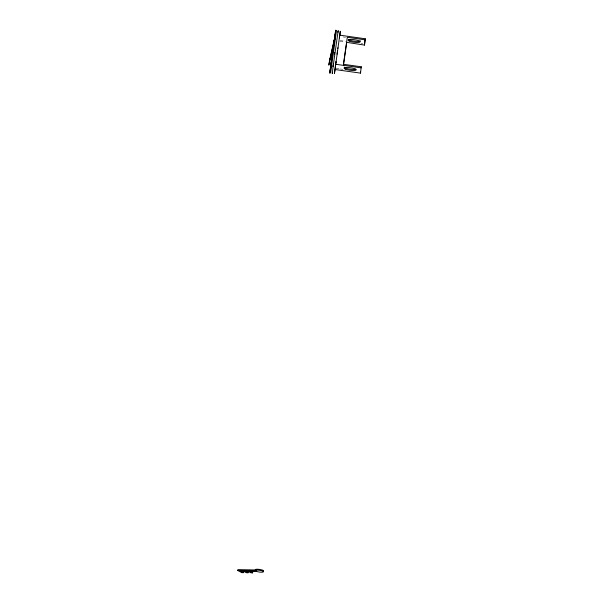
<?xml version="1.0" encoding="UTF-8"?>
<svg xmlns="http://www.w3.org/2000/svg" width="603" height="603" viewBox="0 0 603 603"><rect width="100%" height="100%" fill="white"/><g stroke="black" fill="none" stroke-linecap="round" stroke-linejoin="round"><path stroke-width="0.45" stroke-dasharray="3.02 2.26" d="M342.994 36.926L345.557 37.288M340.047 40.559L345.511 41.336M360.993 43.522L362.81 43.778M339.866 41.381L344.999 42.104M336.029 68.358L339.451 68.84M340.303 68.961L342.866 69.322"/><path stroke-width="0.9" d="M336.527 30.316L330.632 72.993M338.162 30.972L338.027 31.861M338.223 30.557L338.079 31.492M328.869 64.981L331.258 53.999M329.057 63.345L334.416 39.73M330.859 64.913L331.341 60.82M330.761 66.398L330.06 72.368L330.127 71.976M331.07 64.943L331.349 62.546M334.175 41.645L334.59 37.981M334.665 39.278L334.853 37.688L334.529 39.542M335.268 35.321L335.57 32.758M334.959 69.797L335.615 64.25L361.107 67.853L361.257 66.797L343.454 64.28L347.29 37.303L365.101 39.821L364.483 45.089L346.702 42.346L343.499 64.898M339.791 35.532L340.288 31.235L334.461 73.453L335.049 69.368M334.997 69.518L360.496 73.121L361.257 66.797M339.753 35.162L365.252 38.765L364.483 45.089M334.974 37.883L334.763 39.391M333.075 66.707L333.188 65.893M333.158 66.142L332.276 73.574L332.419 72.594M337.966 47.72L337.861 48.466M335.969 61.785L335.803 62.961M339.534 36.715L339.368 37.891M334.755 37.944L335.675 30.15L329.735 73.167L330.753 66.051M333.142 66.202L333.233 65.554M337.047 54.18L337.537 50.742M333.203 65.78L333.293 65.154M335.592 64.393L335.931 61.913M330.972 64.687L331.326 62.199M333.271 65.282L333.421 64.182M241.268 570.536L243.635 571.78L243.506 572.662L241.818 572.631L237.748 570.491L237.876 569.609L255.438 569.971A4.183 0.867 8.1 0 1 259.531 569.413A4.183 0.867 8.1 0 1 263.421 571.071M241.818 572.631L241.946 571.742M243.506 572.662L240.348 571.011L243.213 571.064L246.371 572.722L248.052 572.76L248.18 571.87L245.813 570.626M250.358 570.724L252.725 571.961L252.604 572.85L249.446 571.192L249.574 570.31M237.748 570.491L255.273 570.822A4.183 0.867 8.1 0 1 259.772 570.355A4.183 0.867 8.1 0 1 263.029 572.059A4.183 0.867 8.1 0 1 256.305 571.358L256.358 570.446M332.502 53.976L331.575 60.669M332.758 52.371L333.15 49.408M333.399 47.886L335.622 32.034M330.338 70.476L330.73 67.732M333.414 64.272L337.981 32.185M365.101 39.821L365.252 38.765M360.496 73.121L360.647 72.066M337.966 32.276L338.057 31.665M339.542 36.564L339.783 34.929M334.333 40.868L333.587 44.102M329.328 61.423L334.68 37.816M332.321 49.521L333.165 45.881M329.585 61.958L328.876 64.973M334.348 54.24L334.771 52.431M249.446 571.192L256.23 571.335M252.604 572.85L250.916 572.812L247.758 571.162L244.901 571.101L248.052 572.76M355.845 69.202A6.128 1.274 8.1 0 1 348.964 68.998A6.128 1.274 8.1 0 1 344.223 67.069M360.353 40.748A6.128 1.274 8.1 0 1 355.325 41.306A6.128 1.274 8.1 0 1 348.624 39.587M345.24 69.074A6.128 1.274 8.1 0 0 355.695 70.257A6.128 1.274 8.1 0 0 349.499 67.611A6.128 1.274 8.1 0 0 345.24 69.074M349.227 41.042A6.128 1.274 8.1 0 0 359.69 42.225A6.128 1.274 8.1 0 0 353.486 39.579A6.128 1.274 8.1 0 0 349.227 41.042"/></g></svg>
